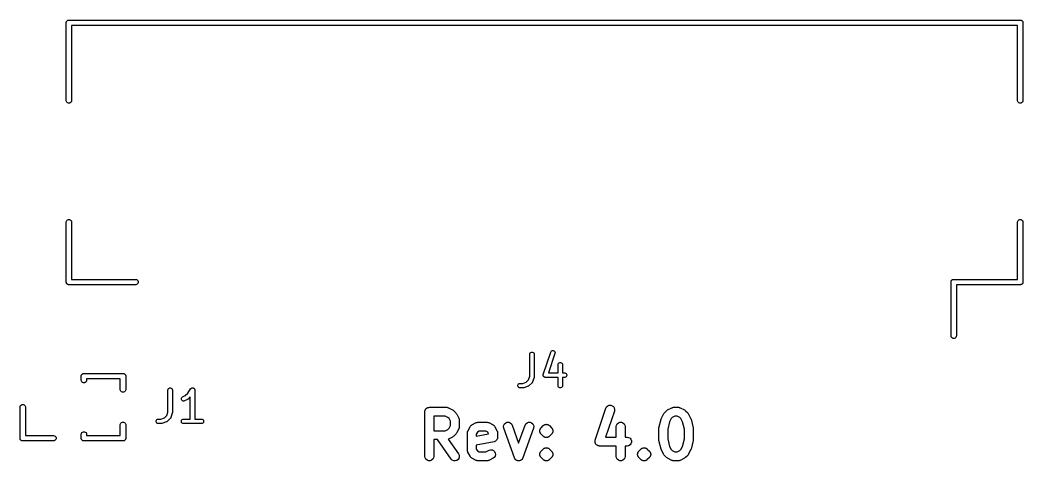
# Model space of a CAD drawing. Extents: x 144.2 to 168.9, y -90.9 to -63.4.
# Drawn here: x 145.25 to 167.71, y -73.3 to -63.44 of the extents above; entities that cross this region are included whole.
import ezdxf

# ---------------------------------------------------------------- set-up
doc = ezdxf.new("R2010")
doc.units = 0
doc.header["$MEASUREMENT"] = 0
doc.layers.add('BLACK', color=7, linetype='CONTINUOUS')

msp = doc.modelspace()

# ---------------------------------------------------------------- linework, layer by layer
at = {"layer": 'BLACK', "linetype": 'CONTINUOUS'}
for p, q in [((146.29, -63.4894), (146.292, -63.4844)), ((146.29, -63.4947), (146.29, -63.4894)), ((146.29, -63.4948), (146.29, -63.4947)), ((146.29, -65.2452), (146.29, -63.4948)), ((146.292, -63.4844), (146.293, -63.4792)), ((146.293, -63.4792), (146.295, -63.4745)), ((146.295, -63.4745), (146.297, -63.4695)), ((146.297, -63.4695), (146.301, -63.4655)), ((146.301, -63.4655), (146.303, -63.4608)), ((146.303, -63.4608), (146.307, -63.4574)), ((146.307, -63.4574), (146.311, -63.4533)), ((146.311, -63.4533), (146.315, -63.4507)), ((146.315, -63.4507), (146.32, -63.4472)), ((146.32, -63.4472), (146.325, -63.4454)), ((146.325, -63.4454), (146.329, -63.4427)), ((146.329, -63.4427), (146.334, -63.4418)), ((146.334, -63.4418), (146.339, -63.44)), ((146.339, -63.44), (146.345, -63.44)), ((146.345, -63.44), (146.345, -63.44)), ((146.345, -63.44), (167.655, -63.44)), ((167.655, -63.44), (167.661, -63.44)), ((167.655, -63.44), (167.655, -63.44)), ((167.661, -63.44), (167.666, -63.4418)), ((167.666, -63.4418), (167.671, -63.4427)), ((167.671, -63.4427), (167.675, -63.4454)), ((167.675, -63.4454), (167.68, -63.4472)), ((167.68, -63.4472), (167.685, -63.4507)), ((167.685, -63.4507), (167.689, -63.4533)), ((167.689, -63.4533), (167.693, -63.4574)), ((167.693, -63.4574), (167.697, -63.4608)), ((167.697, -63.4608), (167.699, -63.4655)), ((167.699, -63.4655), (167.703, -63.4695)), ((167.703, -63.4695), (167.705, -63.4745)), ((167.705, -63.4745), (167.707, -63.4792)), ((167.707, -63.4792), (167.708, -63.4844)), ((167.708, -63.4844), (167.71, -63.4894)), ((167.71, -63.4894), (167.71, -63.4947)), ((167.71, -63.4947), (167.71, -63.4948)), ((167.71, -63.4948), (167.71, -65.2452)), ((167.59, -63.56), (146.41, -63.56)), ((146.41, -63.56), (146.41, -65.2452)), ((167.59, -65.2452), (167.59, -63.56)), ((146.293, -65.2608), (146.29, -65.2452)), ((146.303, -65.2792), (146.293, -65.2608)), ((146.32, -65.2928), (146.303, -65.2792)), ((146.339, -65.3), (146.32, -65.2928)), ((146.361, -65.3), (146.339, -65.3)), ((146.38, -65.2928), (146.361, -65.3)), ((146.397, -65.2792), (146.38, -65.2928)), ((146.407, -65.2608), (146.397, -65.2792)), ((146.41, -65.2452), (146.407, -65.2608)), ((167.593, -65.2608), (167.59, -65.2452)), ((167.603, -65.2792), (167.593, -65.2608)), ((167.62, -65.2928), (167.603, -65.2792)), ((167.639, -65.3), (167.62, -65.2928)), ((167.661, -65.3), (167.639, -65.3)), ((167.68, -65.2928), (167.661, -65.3)), ((167.697, -65.2792), (167.68, -65.2928)), ((167.707, -65.2608), (167.697, -65.2792)), ((167.71, -65.2452), (167.707, -65.2608)), ((146.29, -67.9548), (146.293, -67.9392)), ((146.29, -69.3052), (146.29, -67.9548)), ((146.293, -67.9392), (146.303, -67.9208)), ((146.303, -67.9208), (146.32, -67.9072)), ((146.32, -67.9072), (146.339, -67.9)), ((146.339, -67.9), (146.361, -67.9)), ((146.361, -67.9), (146.38, -67.9072)), ((146.38, -67.9072), (146.397, -67.9208)), ((146.397, -67.9208), (146.407, -67.9392)), ((146.407, -67.9392), (146.41, -67.9548)), ((146.41, -67.9548), (146.41, -69.24)), ((167.59, -67.9548), (167.593, -67.9392)), ((167.59, -69.24), (167.59, -67.9548)), ((167.593, -67.9392), (167.603, -67.9208)), ((167.603, -67.9208), (167.62, -67.9072)), ((167.62, -67.9072), (167.639, -67.9)), ((167.639, -67.9), (167.661, -67.9)), ((167.661, -67.9), (167.68, -67.9072)), ((167.68, -67.9072), (167.697, -67.9208)), ((167.697, -67.9208), (167.707, -67.9392)), ((167.707, -67.9392), (167.71, -67.9548)), ((167.71, -67.9548), (167.71, -69.3052)), ((146.29, -69.3053), (146.29, -69.3052)), ((146.29, -69.3106), (146.29, -69.3053)), ((146.292, -69.3156), (146.29, -69.3106)), ((146.293, -69.3208), (146.292, -69.3156)), ((146.295, -69.3255), (146.293, -69.3208)), ((146.297, -69.3305), (146.295, -69.3255)), ((146.301, -69.3345), (146.297, -69.3305)), ((146.303, -69.3392), (146.301, -69.3345)), ((146.307, -69.3426), (146.303, -69.3392)), ((146.311, -69.3467), (146.307, -69.3426)), ((146.315, -69.3493), (146.311, -69.3467)), ((146.32, -69.3528), (146.315, -69.3493)), ((146.325, -69.3546), (146.32, -69.3528)), ((146.329, -69.3573), (146.325, -69.3546)), ((146.334, -69.3582), (146.329, -69.3573)), ((146.339, -69.36), (146.334, -69.3582)), ((146.345, -69.36), (146.339, -69.36)), ((147.845, -69.36), (146.345, -69.36)), ((146.345, -69.36), (146.345, -69.36)), ((146.41, -69.24), (147.845, -69.24)), ((147.845, -69.24), (147.861, -69.2427)), ((147.861, -69.3573), (147.845, -69.36)), ((147.861, -69.2427), (147.879, -69.2533)), ((147.879, -69.3467), (147.861, -69.3573)), ((147.879, -69.2533), (147.893, -69.2695)), ((147.893, -69.3305), (147.879, -69.3467)), ((147.893, -69.2695), (147.9, -69.2894)), ((147.9, -69.3106), (147.893, -69.3305)), ((147.9, -69.2894), (147.9, -69.3106)), ((166.1, -69.2894), (166.102, -69.2844)), ((166.1, -69.2947), (166.1, -69.2894)), ((166.1, -69.2948), (166.1, -69.2947)), ((166.1, -70.5052), (166.1, -69.2948)), ((166.102, -69.2844), (166.103, -69.2792)), ((166.103, -69.2792), (166.105, -69.2745)), ((166.105, -69.2745), (166.107, -69.2695)), ((166.107, -69.2695), (166.111, -69.2655)), ((166.111, -69.2655), (166.113, -69.2608)), ((166.113, -69.2608), (166.117, -69.2574)), ((166.117, -69.2574), (166.121, -69.2533)), ((166.121, -69.2533), (166.125, -69.2507)), ((166.125, -69.2507), (166.13, -69.2472)), ((166.13, -69.2472), (166.135, -69.2454)), ((166.135, -69.2454), (166.139, -69.2427)), ((166.139, -69.2427), (166.144, -69.2418)), ((166.144, -69.2418), (166.149, -69.24)), ((166.149, -69.24), (166.155, -69.24)), ((166.155, -69.24), (166.155, -69.24)), ((166.155, -69.24), (167.59, -69.24)), ((167.655, -69.36), (166.22, -69.36)), ((166.22, -69.36), (166.22, -70.5052)), ((167.661, -69.36), (167.655, -69.36)), ((167.655, -69.36), (167.655, -69.36)), ((167.666, -69.3582), (167.661, -69.36)), ((167.671, -69.3573), (167.666, -69.3582)), ((167.675, -69.3546), (167.671, -69.3573)), ((167.68, -69.3528), (167.675, -69.3546)), ((167.685, -69.3493), (167.68, -69.3528)), ((167.689, -69.3467), (167.685, -69.3493)), ((167.693, -69.3426), (167.689, -69.3467)), ((167.697, -69.3392), (167.693, -69.3426)), ((167.699, -69.3345), (167.697, -69.3392)), ((167.703, -69.3305), (167.699, -69.3345)), ((167.705, -69.3255), (167.703, -69.3305)), ((167.707, -69.3208), (167.705, -69.3255)), ((167.708, -69.3156), (167.707, -69.3208)), ((167.71, -69.3106), (167.708, -69.3156)), ((167.71, -69.3052), (167.71, -69.3053)), ((167.71, -69.3053), (167.71, -69.3106)), ((166.103, -70.5208), (166.1, -70.5052)), ((166.22, -70.5052), (166.217, -70.5208)), ((166.113, -70.5392), (166.103, -70.5208)), ((166.13, -70.5528), (166.113, -70.5392)), ((166.149, -70.56), (166.13, -70.5528)), ((166.171, -70.56), (166.149, -70.56)), ((166.19, -70.5528), (166.171, -70.56)), ((166.207, -70.5392), (166.19, -70.5528)), ((166.217, -70.5208), (166.207, -70.5392)), ((156.667, -70.9167), (156.67, -70.8996)), ((156.667, -71.4086), (156.667, -70.9167)), ((156.67, -70.8996), (156.678, -70.8845)), ((156.678, -70.8845), (156.692, -70.8734)), ((156.692, -70.8734), (156.708, -70.8674)), ((156.708, -70.8674), (156.725, -70.8674)), ((156.725, -70.8674), (156.742, -70.8734)), ((156.742, -70.8734), (156.755, -70.8845)), ((156.755, -70.8845), (156.764, -70.8996)), ((156.764, -70.8996), (156.767, -70.9167)), ((156.767, -70.9167), (156.767, -71.4167)), ((156.969, -71.3675), (157.136, -70.8675)), ((157.231, -70.8991), (157.086, -71.3333)), ((157.136, -70.8675), (157.144, -70.8523)), ((157.144, -70.8523), (157.157, -70.8407)), ((157.157, -70.8407), (157.173, -70.8343)), ((157.173, -70.8343), (157.191, -70.8339)), ((157.191, -70.8339), (157.207, -70.8394)), ((157.207, -70.8394), (157.221, -70.8502)), ((157.221, -70.8502), (157.23, -70.865)), ((157.23, -70.865), (157.233, -70.882)), ((157.233, -70.882), (157.231, -70.8991)), ((157.3, -71.15), (157.303, -71.1329)), ((157.3, -71.3333), (157.3, -71.15)), ((157.303, -71.1329), (157.312, -71.1179)), ((157.312, -71.1179), (157.325, -71.1067)), ((157.325, -71.1067), (157.341, -71.1008)), ((157.341, -71.1008), (157.359, -71.1008)), ((157.359, -71.1008), (157.375, -71.1067)), ((157.375, -71.1067), (157.388, -71.1179)), ((157.388, -71.1179), (157.397, -71.1329)), ((157.397, -71.1329), (157.4, -71.15)), ((157.4, -71.15), (157.4, -71.3333)), ((146.625, -71.3944), (146.627, -71.3894)), ((146.625, -71.3998), (146.625, -71.3944)), ((146.625, -71.497), (146.625, -71.3998)), ((146.627, -71.3894), (146.628, -71.3842)), ((146.628, -71.3842), (146.63, -71.3796)), ((146.63, -71.3796), (146.632, -71.3745)), ((146.632, -71.3745), (146.636, -71.3704)), ((146.636, -71.3704), (146.638, -71.3658)), ((146.638, -71.3658), (146.642, -71.3624)), ((146.642, -71.3624), (146.646, -71.3583)), ((146.646, -71.3583), (146.65, -71.3557)), ((146.65, -71.3557), (146.655, -71.3522)), ((146.655, -71.3522), (146.66, -71.3504)), ((146.66, -71.3504), (146.664, -71.3477)), ((146.664, -71.3477), (146.669, -71.3468)), ((146.669, -71.3468), (146.674, -71.345)), ((146.674, -71.345), (146.68, -71.345)), ((146.68, -71.345), (146.68, -71.345)), ((146.68, -71.345), (147.565, -71.345)), ((147.565, -71.345), (147.571, -71.345)), ((147.565, -71.345), (147.565, -71.345)), ((147.571, -71.345), (147.576, -71.3468)), ((147.576, -71.3468), (147.581, -71.3477)), ((147.581, -71.3477), (147.585, -71.3504)), ((147.585, -71.3504), (147.59, -71.3522)), ((147.59, -71.3522), (147.595, -71.3557)), ((147.595, -71.3557), (147.599, -71.3583)), ((147.599, -71.3583), (147.603, -71.3624)), ((147.603, -71.3624), (147.607, -71.3658)), ((147.607, -71.3658), (147.609, -71.3705)), ((147.609, -71.3705), (147.613, -71.3745)), ((147.613, -71.3745), (147.615, -71.3795)), ((147.615, -71.3795), (147.617, -71.3842)), ((147.617, -71.3842), (147.618, -71.3894)), ((147.618, -71.3894), (147.62, -71.3944)), ((147.62, -71.3944), (147.62, -71.3997)), ((147.62, -71.3997), (147.62, -71.3998)), ((147.62, -71.3998), (147.62, -71.7108)), ((156.967, -71.3747), (156.969, -71.3712)), ((156.967, -71.3797), (156.967, -71.3747)), ((156.967, -71.3847), (156.967, -71.3797)), ((156.967, -71.3883), (156.967, -71.3847)), ((156.967, -71.392), (156.967, -71.3883)), ((156.969, -71.3968), (156.967, -71.392)), ((156.969, -71.3712), (156.969, -71.3675)), ((156.97, -71.4017), (156.969, -71.3968)), ((156.972, -71.4049), (156.97, -71.4017)), ((156.973, -71.4083), (156.972, -71.4049)), ((157.086, -71.3333), (157.3, -71.3333)), ((157.4, -71.3333), (157.45, -71.3333)), ((157.45, -71.3333), (157.467, -71.3363)), ((157.467, -71.3363), (157.482, -71.345)), ((157.482, -71.345), (157.493, -71.3583)), ((157.493, -71.3583), (157.499, -71.3747)), ((157.499, -71.392), (157.493, -71.4083)), ((157.499, -71.3747), (157.499, -71.392)), ((146.628, -71.5126), (146.625, -71.497)), ((146.638, -71.5309), (146.628, -71.5126)), ((146.655, -71.5445), (146.638, -71.5309)), ((146.674, -71.5517), (146.655, -71.5445)), ((146.696, -71.5517), (146.674, -71.5517)), ((146.715, -71.5445), (146.696, -71.5517)), ((146.732, -71.5309), (146.715, -71.5445)), ((146.742, -71.5126), (146.732, -71.5309)), ((146.745, -71.497), (146.742, -71.5126)), ((147.5, -71.465), (146.745, -71.465)), ((146.745, -71.465), (146.745, -71.497)), ((147.5, -71.7108), (147.5, -71.465)), ((156.401, -71.608), (156.407, -71.5917)), ((156.401, -71.6253), (156.401, -71.608)), ((156.407, -71.6417), (156.401, -71.6253)), ((156.407, -71.5917), (156.418, -71.5784)), ((156.418, -71.5784), (156.433, -71.5697)), ((156.433, -71.5697), (156.45, -71.5667)), ((156.45, -71.5667), (156.509, -71.5667)), ((156.509, -71.5667), (156.59, -71.5396)), ((156.632, -71.6308), (156.532, -71.6641)), ((156.59, -71.5396), (156.64, -71.4897)), ((156.635, -71.6294), (156.632, -71.6308)), ((156.638, -71.6286), (156.635, -71.6294)), ((156.643, -71.6253), (156.638, -71.6286)), ((156.64, -71.4897), (156.667, -71.4086)), ((156.648, -71.6225), (156.643, -71.6253)), ((156.65, -71.6203), (156.648, -71.6225)), ((156.652, -71.6187), (156.65, -71.6203)), ((156.719, -71.552), (156.652, -71.6187)), ((156.72, -71.5497), (156.719, -71.552)), ((156.722, -71.5477), (156.72, -71.5497)), ((156.725, -71.5426), (156.722, -71.5477)), ((156.729, -71.5378), (156.725, -71.5426)), ((156.731, -71.5325), (156.729, -71.535)), ((156.729, -71.535), (156.729, -71.5378)), ((156.764, -71.4325), (156.731, -71.5325)), ((156.765, -71.4246), (156.764, -71.4325)), ((156.767, -71.4167), (156.765, -71.4246)), ((156.977, -71.4122), (156.973, -71.4083)), ((156.979, -71.4165), (156.977, -71.4122)), ((156.982, -71.4188), (156.979, -71.4165)), ((156.985, -71.4216), (156.982, -71.4188)), ((156.989, -71.4242), (156.985, -71.4216)), ((156.993, -71.4273), (156.989, -71.4242)), ((156.996, -71.4285), (156.993, -71.4273)), ((157, -71.4303), (156.996, -71.4285)), ((157.005, -71.4312), (157, -71.4303)), ((157.009, -71.4328), (157.005, -71.4312)), ((157.013, -71.4327), (157.009, -71.4328)), ((157.017, -71.4333), (157.013, -71.4327)), ((157.3, -71.4333), (157.017, -71.4333)), ((157.3, -71.6167), (157.3, -71.4333)), ((157.303, -71.6338), (157.3, -71.6167)), ((157.4, -71.6167), (157.397, -71.6338)), ((157.45, -71.4333), (157.4, -71.4333)), ((157.4, -71.4333), (157.4, -71.6167)), ((157.467, -71.4303), (157.45, -71.4333)), ((157.482, -71.4216), (157.467, -71.4303)), ((157.493, -71.4083), (157.482, -71.4216)), ((147.503, -71.7263), (147.5, -71.7108)), ((147.513, -71.7447), (147.503, -71.7263)), ((147.53, -71.7583), (147.513, -71.7447)), ((147.549, -71.7655), (147.53, -71.7583)), ((147.571, -71.7655), (147.549, -71.7655)), ((147.59, -71.7583), (147.571, -71.7655)), ((147.607, -71.7447), (147.59, -71.7583)), ((147.617, -71.7263), (147.607, -71.7447)), ((147.62, -71.7108), (147.617, -71.7263)), ((148.567, -71.7167), (148.57, -71.6996)), ((148.567, -72.2086), (148.567, -71.7167)), ((148.57, -71.6996), (148.578, -71.6845)), ((148.578, -71.6845), (148.592, -71.6734)), ((148.592, -71.6734), (148.608, -71.6674)), ((148.608, -71.6674), (148.625, -71.6674)), ((148.625, -71.6674), (148.642, -71.6734)), ((148.642, -71.6734), (148.655, -71.6845)), ((148.655, -71.6845), (148.664, -71.6996)), ((148.664, -71.6996), (148.667, -71.7167)), ((148.667, -71.7167), (148.667, -72.2167)), ((148.894, -71.8719), (148.954, -71.8422)), ((148.954, -71.8422), (149.011, -71.7848)), ((149.011, -71.7848), (149.075, -71.6889)), ((149.075, -71.6889), (149.077, -71.6869)), ((149.077, -71.6869), (149.078, -71.6845)), ((149.078, -71.6845), (149.083, -71.6807)), ((149.083, -71.6807), (149.087, -71.6764)), ((149.087, -71.6764), (149.09, -71.6751)), ((149.09, -71.6751), (149.092, -71.6734)), ((149.092, -71.6734), (149.097, -71.6713)), ((149.097, -71.6713), (149.103, -71.6687)), ((149.103, -71.6687), (149.105, -71.6684)), ((149.105, -71.6684), (149.108, -71.6674)), ((149.108, -71.6674), (149.114, -71.6674)), ((149.114, -71.6674), (149.12, -71.6668)), ((149.12, -71.6668), (149.123, -71.6674)), ((149.123, -71.6674), (149.125, -71.6674)), ((149.125, -71.6674), (149.131, -71.6695)), ((149.131, -71.6695), (149.137, -71.6709)), ((149.137, -71.6709), (149.139, -71.6724)), ((149.139, -71.6724), (149.142, -71.6734)), ((149.142, -71.6734), (149.146, -71.6772)), ((149.146, -71.6772), (149.151, -71.6805)), ((149.151, -71.6805), (149.153, -71.6827)), ((149.153, -71.6827), (149.155, -71.6845)), ((149.155, -71.6845), (149.158, -71.6897)), ((149.158, -71.6897), (149.161, -71.6945)), ((149.161, -71.6945), (149.162, -71.6972)), ((149.162, -71.6972), (149.164, -71.6996)), ((149.164, -71.6996), (149.165, -71.7054)), ((149.165, -71.7054), (149.166, -71.7112)), ((149.166, -71.7112), (149.166, -71.7139)), ((149.166, -71.7139), (149.167, -71.7167)), ((149.167, -71.7167), (149.167, -72.3667)), ((156.418, -71.655), (156.407, -71.6417)), ((156.433, -71.6637), (156.418, -71.655)), ((156.45, -71.6667), (156.433, -71.6637)), ((156.517, -71.6667), (156.45, -71.6667)), ((156.525, -71.6653), (156.517, -71.6667)), ((156.532, -71.6641), (156.525, -71.6653)), ((157.312, -71.6488), (157.303, -71.6338)), ((157.325, -71.66), (157.312, -71.6488)), ((157.341, -71.6659), (157.325, -71.66)), ((157.359, -71.6659), (157.341, -71.6659)), ((157.375, -71.66), (157.359, -71.6659)), ((157.388, -71.6488), (157.375, -71.66)), ((157.397, -71.6338), (157.388, -71.6488)), ((145.255, -72.0948), (145.258, -72.0792)), ((145.258, -72.0792), (145.268, -72.0608)), ((145.268, -72.0608), (145.285, -72.0472)), ((145.285, -72.0472), (145.304, -72.04)), ((145.304, -72.04), (145.326, -72.04)), ((145.326, -72.04), (145.345, -72.0472)), ((145.345, -72.0472), (145.362, -72.0608)), ((145.362, -72.0608), (145.372, -72.0792)), ((145.372, -72.0792), (145.375, -72.0948)), ((148.867, -71.9137), (148.871, -71.8968)), ((148.869, -71.9309), (148.867, -71.9137)), ((148.877, -71.9465), (148.869, -71.9309)), ((148.871, -71.8968), (148.88, -71.8823)), ((148.889, -71.9584), (148.877, -71.9465)), ((148.88, -71.8823), (148.894, -71.8719)), ((148.905, -71.9653), (148.889, -71.9584)), ((148.922, -71.9663), (148.905, -71.9653)), ((148.939, -71.9614), (148.922, -71.9663)), ((149.006, -71.9281), (148.939, -71.9614)), ((149.012, -71.9233), (149.006, -71.9281)), ((149.019, -71.9187), (149.012, -71.9233)), ((149.067, -71.8707), (149.019, -71.9187)), ((149.067, -72.3667), (149.067, -71.8707)), ((158.388, -72.0926), (158.414, -72.0696)), ((158.414, -72.0696), (158.447, -72.0568)), ((158.447, -72.0568), (158.481, -72.0558)), ((158.481, -72.0558), (158.514, -72.0668)), ((158.514, -72.0668), (158.541, -72.0884)), ((145.255, -72.8002), (145.255, -72.0948)), ((145.375, -72.0948), (145.375, -72.735)), ((148.49, -72.3396), (148.54, -72.2897)), ((148.54, -72.2897), (148.567, -72.2086)), ((148.664, -72.2325), (148.631, -72.3325)), ((148.665, -72.2246), (148.664, -72.2325)), ((148.667, -72.2167), (148.665, -72.2246)), ((154.319, -72.2024), (154.321, -72.1938)), ((154.319, -73.2024), (154.319, -72.2024)), ((154.321, -72.185), (154.324, -72.1768)), ((154.321, -72.1938), (154.321, -72.185)), ((154.324, -72.1768), (154.325, -72.1682)), ((154.325, -72.1682), (154.329, -72.1606)), ((154.329, -72.1606), (154.332, -72.1524)), ((154.332, -72.1524), (154.338, -72.1457)), ((154.338, -72.1457), (154.342, -72.1381)), ((154.342, -72.1381), (154.349, -72.1325)), ((154.349, -72.1325), (154.355, -72.1258)), ((154.355, -72.1258), (154.362, -72.1214)), ((154.362, -72.1214), (154.369, -72.1158)), ((154.369, -72.1158), (154.377, -72.1128)), ((154.377, -72.1128), (154.385, -72.1084)), ((154.385, -72.1084), (154.393, -72.1069)), ((154.393, -72.1069), (154.402, -72.1039)), ((154.402, -72.1039), (154.41, -72.1039)), ((154.41, -72.1039), (154.419, -72.1024)), ((154.419, -72.1024), (154.8, -72.1024)), ((154.519, -72.3024), (154.519, -72.6262)), ((154.776, -72.3024), (154.519, -72.3024)), ((154.836, -72.3322), (154.776, -72.3024)), ((154.8, -72.1024), (154.806, -72.1034)), ((154.806, -72.1034), (154.811, -72.103)), ((154.811, -72.103), (154.823, -72.1064)), ((154.823, -72.1064), (154.834, -72.1084)), ((154.834, -72.1084), (154.839, -72.1113)), ((154.839, -72.1113), (154.845, -72.1129)), ((154.845, -72.1129), (154.94, -72.1606)), ((154.94, -72.1606), (154.953, -72.1701)), ((154.953, -72.1701), (154.966, -72.1793)), ((154.966, -72.1793), (155.014, -72.2269)), ((155.014, -72.2269), (155.023, -72.24)), ((155.023, -72.24), (155.032, -72.2529)), ((155.032, -72.2529), (155.08, -72.3481)), ((158.134, -72.8374), (158.372, -72.1231)), ((158.562, -72.1864), (158.367, -72.769)), ((158.372, -72.1231), (158.388, -72.0926)), ((158.541, -72.0884), (158.56, -72.118)), ((158.56, -72.118), (158.567, -72.152)), ((158.567, -72.152), (158.562, -72.1864)), ((159.615, -72.3481), (159.663, -72.2529)), ((159.663, -72.2529), (159.672, -72.24)), ((159.672, -72.24), (159.682, -72.2269)), ((159.682, -72.2269), (159.729, -72.1793)), ((159.729, -72.1793), (159.742, -72.1701)), ((159.742, -72.1701), (159.755, -72.1606)), ((159.755, -72.1606), (159.851, -72.1129)), ((159.851, -72.1129), (159.856, -72.1113)), ((159.856, -72.1113), (159.861, -72.1084)), ((159.919, -72.3024), (159.859, -72.3322)), ((159.861, -72.1084), (159.873, -72.1064)), ((159.873, -72.1064), (159.884, -72.103)), ((159.884, -72.103), (159.89, -72.1034)), ((159.89, -72.1034), (159.895, -72.1024)), ((159.895, -72.1024), (159.99, -72.1024)), ((159.967, -72.3024), (159.919, -72.3024)), ((160.026, -72.3322), (159.967, -72.3024)), ((159.99, -72.1024), (159.996, -72.1034)), ((159.996, -72.1034), (160.002, -72.103)), ((160.002, -72.103), (160.013, -72.1064)), ((160.013, -72.1064), (160.025, -72.1084)), ((160.025, -72.1084), (160.03, -72.1113)), ((160.03, -72.1113), (160.035, -72.1129)), ((160.035, -72.1129), (160.13, -72.1606)), ((160.13, -72.1606), (160.143, -72.1701)), ((160.143, -72.1701), (160.156, -72.1793)), ((160.156, -72.1793), (160.204, -72.2269)), ((160.204, -72.2269), (160.213, -72.24)), ((160.213, -72.24), (160.223, -72.2529)), ((160.223, -72.2529), (160.27, -72.3481)), ((147.5, -72.4892), (147.503, -72.4737)), ((147.5, -72.735), (147.5, -72.4892)), ((147.503, -72.4737), (147.513, -72.4553)), ((147.513, -72.4553), (147.53, -72.4417)), ((147.53, -72.4417), (147.549, -72.4345)), ((147.549, -72.4345), (147.571, -72.4345)), ((147.571, -72.4345), (147.59, -72.4417)), ((147.59, -72.4417), (147.607, -72.4553)), ((147.607, -72.4553), (147.617, -72.4737)), ((147.617, -72.4737), (147.62, -72.4892)), ((147.62, -72.4892), (147.62, -72.8002)), ((148.301, -72.408), (148.307, -72.3917)), ((148.301, -72.4253), (148.301, -72.408)), ((148.307, -72.4417), (148.301, -72.4253)), ((148.307, -72.3917), (148.318, -72.3784)), ((148.318, -72.455), (148.307, -72.4417)), ((148.318, -72.3784), (148.333, -72.3697)), ((148.333, -72.4637), (148.318, -72.455)), ((148.333, -72.3697), (148.35, -72.3667)), ((148.35, -72.4667), (148.333, -72.4637)), ((148.35, -72.3667), (148.409, -72.3667)), ((148.417, -72.4667), (148.35, -72.4667)), ((148.409, -72.3667), (148.49, -72.3396)), ((148.425, -72.4653), (148.417, -72.4667)), ((148.432, -72.4641), (148.425, -72.4653)), ((148.532, -72.4308), (148.432, -72.4641)), ((148.535, -72.4294), (148.532, -72.4308)), ((148.538, -72.4286), (148.535, -72.4294)), ((148.543, -72.4253), (148.538, -72.4286)), ((148.548, -72.4225), (148.543, -72.4253)), ((148.55, -72.4203), (148.548, -72.4225)), ((148.552, -72.4187), (148.55, -72.4203)), ((148.619, -72.352), (148.552, -72.4187)), ((148.62, -72.3497), (148.619, -72.352)), ((148.622, -72.3477), (148.62, -72.3497)), ((148.625, -72.3426), (148.622, -72.3477)), ((148.629, -72.3378), (148.625, -72.3426)), ((148.631, -72.3325), (148.629, -72.335)), ((148.629, -72.335), (148.629, -72.3378)), ((148.867, -72.408), (148.873, -72.3917)), ((148.867, -72.4253), (148.867, -72.408)), ((148.873, -72.4417), (148.867, -72.4253)), ((148.873, -72.3917), (148.885, -72.3784)), ((148.885, -72.455), (148.873, -72.4417)), ((148.885, -72.3784), (148.9, -72.3697)), ((148.9, -72.4637), (148.885, -72.455)), ((148.9, -72.3697), (148.917, -72.3667)), ((148.917, -72.4667), (148.9, -72.4637)), ((148.917, -72.3667), (149.067, -72.3667)), ((149.317, -72.4667), (148.917, -72.4667)), ((149.167, -72.3667), (149.317, -72.3667)), ((149.317, -72.3667), (149.334, -72.3697)), ((149.334, -72.4637), (149.317, -72.4667)), ((149.334, -72.3697), (149.349, -72.3784)), ((149.349, -72.455), (149.334, -72.4637)), ((149.349, -72.3784), (149.36, -72.3917)), ((149.36, -72.4417), (149.349, -72.455)), ((149.36, -72.3917), (149.366, -72.408)), ((149.366, -72.4253), (149.36, -72.4417)), ((149.366, -72.408), (149.366, -72.4253)), ((154.861, -72.3569), (154.836, -72.3322)), ((154.89, -72.4165), (154.861, -72.3569)), ((154.861, -72.5717), (154.89, -72.5121)), ((154.89, -72.5121), (154.89, -72.4165)), ((155.08, -72.3481), (155.082, -72.3537)), ((155.082, -72.3537), (155.084, -72.3587)), ((155.084, -72.3587), (155.086, -72.3702)), ((155.086, -72.3702), (155.09, -72.3814)), ((155.09, -72.3814), (155.089, -72.3872)), ((155.089, -72.3872), (155.09, -72.3929)), ((155.09, -72.3929), (155.09, -72.5357)), ((155.33, -72.5386), (155.338, -72.5268)), ((155.338, -72.5268), (155.346, -72.5146)), ((155.346, -72.5146), (155.349, -72.5129)), ((155.349, -72.5129), (155.35, -72.5107)), ((155.35, -72.5107), (155.363, -72.5026)), ((155.363, -72.5026), (155.374, -72.4939)), ((155.374, -72.4939), (155.47, -72.4463)), ((155.47, -72.4463), (155.475, -72.4446)), ((155.475, -72.4446), (155.48, -72.4417)), ((155.48, -72.4417), (155.492, -72.4397)), ((155.492, -72.4397), (155.503, -72.4364)), ((155.503, -72.4364), (155.509, -72.4367)), ((155.509, -72.4367), (155.514, -72.4357)), ((155.514, -72.4357), (155.705, -72.4357)), ((155.705, -72.4357), (155.71, -72.4367)), ((155.71, -72.4367), (155.716, -72.4364)), ((155.716, -72.4364), (155.727, -72.4397)), ((155.727, -72.4397), (155.739, -72.4417)), ((155.739, -72.4417), (155.744, -72.4446)), ((155.744, -72.4446), (155.749, -72.4463)), ((155.749, -72.4463), (155.845, -72.4939)), ((155.845, -72.4939), (155.857, -72.5026)), ((155.857, -72.5026), (155.869, -72.5107)), ((155.869, -72.5107), (155.87, -72.5129)), ((155.87, -72.5129), (155.873, -72.5146)), ((155.873, -72.5146), (155.881, -72.5268)), ((155.881, -72.5268), (155.889, -72.5386)), ((156.081, -72.5351), (156.087, -72.5009)), ((156.087, -72.5009), (156.105, -72.471)), ((156.105, -72.471), (156.131, -72.4488)), ((156.131, -72.4488), (156.164, -72.4371)), ((156.164, -72.4371), (156.199, -72.4373)), ((156.199, -72.4373), (156.231, -72.4494)), ((156.231, -72.4494), (156.258, -72.4719)), ((156.258, -72.4719), (156.275, -72.5021)), ((156.275, -72.5021), (156.419, -72.9051)), ((156.419, -72.9051), (156.563, -72.5021)), ((156.563, -72.5021), (156.58, -72.4719)), ((156.58, -72.4719), (156.607, -72.4494)), ((156.607, -72.4494), (156.639, -72.4373)), ((156.639, -72.4373), (156.674, -72.4371)), ((156.674, -72.4371), (156.707, -72.4488)), ((156.707, -72.4488), (156.733, -72.471)), ((156.733, -72.471), (156.751, -72.5009)), ((156.751, -72.5009), (156.757, -72.5351)), ((156.92, -72.5602), (156.967, -72.5126)), ((156.967, -72.5126), (156.975, -72.5076)), ((156.975, -72.5076), (156.981, -72.5014)), ((156.981, -72.5014), (156.985, -72.4996)), ((156.985, -72.4996), (156.988, -72.4967)), ((156.988, -72.4967), (156.992, -72.4952)), ((156.992, -72.4952), (156.996, -72.4927)), ((156.996, -72.4927), (157.004, -72.4904)), ((157.004, -72.4904), (157.012, -72.4867)), ((157.012, -72.4867), (157.017, -72.4864)), ((157.017, -72.4864), (157.021, -72.4849)), ((157.021, -72.4849), (157.025, -72.4849)), ((157.025, -72.4849), (157.029, -72.4837)), ((157.029, -72.4837), (157.038, -72.4845)), ((157.038, -72.4845), (157.047, -72.4837)), ((157.047, -72.4837), (157.051, -72.4849)), ((157.051, -72.4849), (157.055, -72.4849)), ((157.055, -72.4849), (157.06, -72.4864)), ((157.06, -72.4864), (157.064, -72.4867)), ((157.064, -72.4867), (157.072, -72.4904)), ((157.072, -72.4904), (157.08, -72.4927)), ((157.08, -72.4927), (157.084, -72.4952)), ((157.084, -72.4952), (157.088, -72.4967)), ((157.088, -72.4967), (157.091, -72.4996)), ((157.091, -72.4996), (157.095, -72.5014)), ((157.095, -72.5014), (157.102, -72.5076)), ((157.102, -72.5076), (157.109, -72.5126)), ((157.109, -72.5126), (157.156, -72.5602)), ((158.605, -72.5357), (158.611, -72.5015)), ((158.611, -72.5015), (158.628, -72.4714)), ((158.628, -72.4714), (158.655, -72.4491)), ((158.655, -72.4491), (158.687, -72.4372)), ((158.687, -72.4372), (158.722, -72.4372)), ((158.722, -72.4372), (158.755, -72.4491)), ((158.755, -72.4491), (158.781, -72.4714)), ((158.781, -72.4714), (158.799, -72.5015)), ((158.799, -72.5015), (158.805, -72.5357)), ((159.56, -72.5591), (159.608, -72.3686)), ((159.608, -72.3686), (159.612, -72.3586)), ((159.612, -72.3586), (159.615, -72.3481)), ((159.799, -72.4278), (159.757, -72.5956)), ((159.835, -72.3569), (159.799, -72.4278)), ((159.859, -72.3322), (159.835, -72.3569)), ((160.051, -72.3569), (160.026, -72.3322)), ((160.087, -72.4278), (160.051, -72.3569)), ((160.129, -72.5956), (160.087, -72.4278)), ((160.27, -72.3481), (160.274, -72.3586)), ((160.274, -72.3586), (160.278, -72.3686)), ((160.278, -72.3686), (160.326, -72.5591)), ((145.375, -72.735), (146.005, -72.735)), ((146.005, -72.735), (146.021, -72.7377)), ((146.021, -72.7377), (146.039, -72.7483)), ((146.039, -72.7483), (146.053, -72.7645)), ((146.625, -72.703), (146.628, -72.6874)), ((146.625, -72.8002), (146.625, -72.703)), ((146.628, -72.6874), (146.638, -72.6691)), ((146.638, -72.6691), (146.655, -72.6555)), ((146.655, -72.6555), (146.674, -72.6483)), ((146.674, -72.6483), (146.696, -72.6483)), ((146.696, -72.6483), (146.715, -72.6555)), ((146.715, -72.6555), (146.732, -72.6691)), ((146.732, -72.6691), (146.742, -72.6874)), ((146.742, -72.6874), (146.745, -72.703)), ((146.745, -72.703), (146.745, -72.735)), ((146.745, -72.735), (147.5, -72.735)), ((154.519, -72.6262), (154.776, -72.6262)), ((154.776, -72.6262), (154.836, -72.5964)), ((154.836, -72.5964), (154.861, -72.5717)), ((154.966, -72.7493), (154.953, -72.7585)), ((155.014, -72.7017), (154.966, -72.7493)), ((155.023, -72.6885), (155.014, -72.7017)), ((155.032, -72.6757), (155.023, -72.6885)), ((155.08, -72.5804), (155.032, -72.6757)), ((155.082, -72.5749), (155.08, -72.5804)), ((155.084, -72.5699), (155.082, -72.5749)), ((155.086, -72.5584), (155.084, -72.5699)), ((155.09, -72.5471), (155.086, -72.5584)), ((155.09, -72.5357), (155.089, -72.5414)), ((155.089, -72.5414), (155.09, -72.5471)), ((155.271, -72.6786), (155.272, -72.6729)), ((155.271, -73.0595), (155.271, -72.6786)), ((155.272, -72.6671), (155.275, -72.6559)), ((155.272, -72.6729), (155.272, -72.6671)), ((155.275, -72.6559), (155.277, -72.6444)), ((155.277, -72.6444), (155.28, -72.6394)), ((155.28, -72.6394), (155.282, -72.6338)), ((155.282, -72.6338), (155.33, -72.5386)), ((155.494, -72.6579), (155.471, -72.7022)), ((155.471, -72.7471), (155.743, -72.6928)), ((155.471, -72.7022), (155.471, -72.7471)), ((155.538, -72.6357), (155.494, -72.6579)), ((155.681, -72.6357), (155.538, -72.6357)), ((155.725, -72.6579), (155.681, -72.6357)), ((155.743, -72.6928), (155.725, -72.6579)), ((155.889, -72.5386), (155.937, -72.6338)), ((155.937, -72.6338), (155.939, -72.6394)), ((155.939, -72.6394), (155.942, -72.6444)), ((155.942, -72.6444), (155.944, -72.6559)), ((155.944, -72.6559), (155.947, -72.6671)), ((155.947, -72.6671), (155.947, -72.6729)), ((155.947, -72.6729), (155.948, -72.6786)), ((155.948, -72.6786), (155.948, -72.7738)), ((156.087, -72.5693), (156.081, -72.5351)), ((156.325, -73.236), (156.087, -72.5693)), ((156.751, -72.5693), (156.513, -73.236)), ((156.757, -72.5351), (156.751, -72.5693)), ((156.891, -72.6222), (156.893, -72.6138)), ((156.892, -72.631), (156.891, -72.6222)), ((156.891, -72.6397), (156.892, -72.631)), ((156.893, -72.6481), (156.891, -72.6397)), ((156.893, -72.6138), (156.894, -72.6051)), ((156.894, -72.6568), (156.893, -72.6481)), ((156.894, -72.6051), (156.898, -72.5971)), ((156.898, -72.6648), (156.894, -72.6568)), ((156.898, -72.5971), (156.9, -72.5887)), ((156.9, -72.6732), (156.898, -72.6648)), ((156.9, -72.5887), (156.905, -72.5815)), ((156.905, -72.6804), (156.9, -72.6732)), ((156.905, -72.5815), (156.909, -72.5736)), ((156.909, -72.6883), (156.905, -72.6804)), ((156.909, -72.5736), (156.915, -72.5674)), ((156.915, -72.6945), (156.909, -72.6883)), ((156.915, -72.5674), (156.92, -72.5602)), ((156.92, -72.7017), (156.915, -72.6945)), ((156.967, -72.7493), (156.92, -72.7017)), ((156.975, -72.7543), (156.967, -72.7493)), ((157.109, -72.7493), (157.102, -72.7543)), ((157.156, -72.7017), (157.109, -72.7493)), ((157.156, -72.5602), (157.161, -72.5674)), ((157.161, -72.6945), (157.156, -72.7017)), ((157.161, -72.5674), (157.168, -72.5736)), ((157.168, -72.6883), (157.161, -72.6945)), ((157.168, -72.5736), (157.171, -72.5815)), ((157.171, -72.6804), (157.168, -72.6883)), ((157.171, -72.5815), (157.176, -72.5887)), ((157.176, -72.6732), (157.171, -72.6804)), ((157.176, -72.5887), (157.179, -72.5971)), ((157.179, -72.6648), (157.176, -72.6732)), ((157.179, -72.5971), (157.182, -72.6051)), ((157.182, -72.6568), (157.179, -72.6648)), ((157.182, -72.6051), (157.183, -72.6138)), ((157.183, -72.6481), (157.182, -72.6568)), ((157.183, -72.6138), (157.185, -72.6222)), ((157.185, -72.6397), (157.183, -72.6481)), ((157.185, -72.6222), (157.185, -72.631)), ((157.185, -72.631), (157.185, -72.6397)), ((158.605, -72.769), (158.605, -72.5357)), ((158.805, -72.5357), (158.805, -72.769)), ((159.557, -72.5833), (159.559, -72.5713)), ((159.557, -72.8214), (159.557, -72.5833)), ((159.559, -72.5713), (159.56, -72.5591)), ((159.757, -72.5956), (159.757, -72.8091)), ((160.129, -72.8091), (160.129, -72.5956)), ((160.326, -72.5591), (160.326, -72.5713)), ((160.326, -72.5713), (160.329, -72.5833)), ((160.329, -72.5833), (160.329, -72.8214)), ((145.255, -72.8003), (145.255, -72.8002)), ((145.255, -72.8056), (145.255, -72.8003)), ((145.257, -72.8106), (145.255, -72.8056)), ((145.258, -72.8158), (145.257, -72.8106)), ((145.26, -72.8205), (145.258, -72.8158)), ((145.262, -72.8255), (145.26, -72.8205)), ((145.266, -72.8295), (145.262, -72.8255)), ((145.268, -72.8342), (145.266, -72.8295)), ((145.272, -72.8376), (145.268, -72.8342)), ((145.276, -72.8417), (145.272, -72.8376)), ((145.28, -72.8443), (145.276, -72.8417)), ((145.285, -72.8478), (145.28, -72.8443)), ((145.29, -72.8496), (145.285, -72.8478)), ((145.294, -72.8523), (145.29, -72.8496)), ((145.299, -72.8532), (145.294, -72.8523)), ((145.304, -72.855), (145.299, -72.8532)), ((145.31, -72.855), (145.304, -72.855)), ((146.005, -72.855), (145.31, -72.855)), ((145.31, -72.855), (145.31, -72.855)), ((146.021, -72.8523), (146.005, -72.855)), ((146.039, -72.8417), (146.021, -72.8523)), ((146.053, -72.8255), (146.039, -72.8417)), ((146.053, -72.7645), (146.06, -72.7844)), ((146.06, -72.8056), (146.053, -72.8255)), ((146.06, -72.7844), (146.06, -72.8056)), ((146.625, -72.8003), (146.625, -72.8002)), ((146.625, -72.8056), (146.625, -72.8003)), ((146.627, -72.8106), (146.625, -72.8056)), ((146.628, -72.8158), (146.627, -72.8106)), ((146.63, -72.8205), (146.628, -72.8158)), ((146.632, -72.8255), (146.63, -72.8205)), ((146.636, -72.8295), (146.632, -72.8255)), ((146.638, -72.8342), (146.636, -72.8295)), ((146.642, -72.8376), (146.638, -72.8342)), ((146.646, -72.8417), (146.642, -72.8376)), ((146.65, -72.8443), (146.646, -72.8417)), ((146.655, -72.8478), (146.65, -72.8443)), ((146.66, -72.8496), (146.655, -72.8478)), ((146.664, -72.8523), (146.66, -72.8496)), ((146.669, -72.8532), (146.664, -72.8523)), ((146.674, -72.855), (146.669, -72.8532)), ((146.68, -72.855), (146.674, -72.855)), ((147.565, -72.855), (146.68, -72.855)), ((146.68, -72.855), (146.68, -72.855)), ((147.571, -72.855), (147.565, -72.855)), ((147.565, -72.855), (147.565, -72.855)), ((147.576, -72.8532), (147.571, -72.855)), ((147.581, -72.8523), (147.576, -72.8532)), ((147.585, -72.8496), (147.581, -72.8523)), ((147.59, -72.8478), (147.585, -72.8496)), ((147.595, -72.8443), (147.59, -72.8478)), ((147.599, -72.8417), (147.595, -72.8443)), ((147.603, -72.8376), (147.599, -72.8417)), ((147.607, -72.8342), (147.603, -72.8376)), ((147.609, -72.8295), (147.607, -72.8342)), ((147.613, -72.8255), (147.609, -72.8295)), ((147.615, -72.8205), (147.613, -72.8255)), ((147.617, -72.8158), (147.615, -72.8205)), ((147.618, -72.8106), (147.617, -72.8158)), ((147.62, -72.8056), (147.618, -72.8106)), ((147.62, -72.8002), (147.62, -72.8003)), ((147.62, -72.8003), (147.62, -72.8056)), ((154.605, -72.8262), (154.519, -72.8262)), ((154.519, -72.8262), (154.519, -73.2024)), ((154.909, -73.2597), (154.605, -72.8262)), ((154.845, -72.8156), (154.842, -72.8163)), ((154.842, -72.8163), (155.072, -73.145)), ((154.94, -72.768), (154.845, -72.8156)), ((154.953, -72.7585), (154.94, -72.768)), ((155.867, -72.8719), (155.471, -72.951)), ((155.471, -72.951), (155.471, -73.0359)), ((155.882, -72.866), (155.867, -72.8719)), ((155.898, -72.8604), (155.882, -72.866)), ((155.899, -72.8597), (155.898, -72.8604)), ((155.9, -72.8592), (155.899, -72.8597)), ((155.912, -72.8485), (155.9, -72.8592)), ((155.924, -72.8381), (155.912, -72.8485)), ((155.925, -72.8371), (155.924, -72.8381)), ((155.926, -72.8363), (155.925, -72.8371)), ((155.933, -72.8221), (155.926, -72.8363)), ((155.942, -72.808), (155.933, -72.8221)), ((155.945, -72.7898), (155.942, -72.8059)), ((155.942, -72.8059), (155.942, -72.8069)), ((155.942, -72.8069), (155.942, -72.808)), ((155.948, -72.7738), (155.945, -72.7898)), ((156.981, -72.7605), (156.975, -72.7543)), ((156.985, -72.7623), (156.981, -72.7605)), ((156.988, -72.7652), (156.985, -72.7623)), ((156.992, -72.7667), (156.988, -72.7652)), ((156.996, -72.7692), (156.992, -72.7667)), ((157.004, -72.7715), (156.996, -72.7692)), ((157.012, -72.7752), (157.004, -72.7715)), ((157.017, -72.7755), (157.012, -72.7752)), ((157.021, -72.7771), (157.017, -72.7755)), ((157.025, -72.7771), (157.021, -72.7771)), ((157.029, -72.7782), (157.025, -72.7771)), ((157.038, -72.7774), (157.029, -72.7782)), ((157.047, -72.7782), (157.038, -72.7774)), ((157.051, -72.7771), (157.047, -72.7782)), ((157.055, -72.7771), (157.051, -72.7771)), ((157.06, -72.7755), (157.055, -72.7771)), ((157.064, -72.7752), (157.06, -72.7755)), ((157.072, -72.7715), (157.064, -72.7752)), ((157.08, -72.7692), (157.072, -72.7715)), ((157.084, -72.7667), (157.08, -72.7692)), ((157.088, -72.7652), (157.084, -72.7667)), ((157.091, -72.7623), (157.088, -72.7652)), ((157.095, -72.7605), (157.091, -72.7623)), ((157.102, -72.7543), (157.095, -72.7605)), ((158.129, -72.8718), (158.13, -72.8618)), ((158.13, -72.879), (158.129, -72.8718)), ((158.13, -72.8517), (158.133, -72.8447)), ((158.13, -72.8618), (158.13, -72.8517)), ((158.13, -72.8864), (158.13, -72.879)), ((158.134, -72.8959), (158.13, -72.8864)), ((158.133, -72.8447), (158.134, -72.8374)), ((158.136, -72.9058), (158.134, -72.8959)), ((158.139, -72.9121), (158.136, -72.9058)), ((158.142, -72.919), (158.139, -72.9121)), ((158.148, -72.9268), (158.142, -72.919)), ((158.154, -72.9354), (158.148, -72.9268)), ((158.16, -72.94), (158.154, -72.9354)), ((158.164, -72.9457), (158.16, -72.94)), ((158.173, -72.9507), (158.164, -72.9457)), ((158.181, -72.957), (158.173, -72.9507)), ((158.188, -72.9593), (158.181, -72.957)), ((158.194, -72.963), (158.188, -72.9593)), ((158.204, -72.9648), (158.194, -72.963)), ((158.214, -72.968), (158.204, -72.9648)), ((158.221, -72.9678), (158.214, -72.968)), ((158.229, -72.969), (158.221, -72.9678)), ((158.605, -72.969), (158.229, -72.969)), ((158.367, -72.769), (158.605, -72.769)), ((158.605, -73.2024), (158.605, -72.969)), ((158.805, -72.769), (158.848, -72.769)), ((158.848, -72.969), (158.805, -72.969)), ((158.805, -72.969), (158.805, -73.2024)), ((158.848, -72.769), (158.882, -72.7751)), ((158.882, -72.963), (158.848, -72.969)), ((158.882, -72.7751), (158.912, -72.7924)), ((158.912, -72.9457), (158.882, -72.963)), ((158.912, -72.7924), (158.934, -72.819)), ((158.934, -72.919), (158.912, -72.9457)), ((158.934, -72.819), (158.946, -72.8517)), ((158.946, -72.8864), (158.934, -72.919)), ((158.946, -72.8517), (158.946, -72.8864)), ((159.559, -72.8335), (159.557, -72.8214)), ((159.56, -72.8457), (159.559, -72.8335)), ((159.608, -73.0362), (159.56, -72.8457)), ((159.757, -72.8091), (159.799, -72.977)), ((159.799, -72.977), (159.835, -73.0479)), ((160.051, -73.0479), (160.087, -72.977)), ((160.087, -72.977), (160.129, -72.8091)), ((160.326, -72.8457), (160.278, -73.0362)), ((160.329, -72.8214), (160.326, -72.8335)), ((160.326, -72.8335), (160.326, -72.8457)), ((154.325, -73.2366), (154.319, -73.2024)), ((154.519, -73.2024), (154.513, -73.2366)), ((155.072, -73.145), (155.087, -73.1765)), ((155.087, -73.1765), (155.09, -73.2111)), ((155.272, -73.0652), (155.271, -73.0595)), ((155.272, -73.071), (155.272, -73.0652)), ((155.275, -73.0822), (155.272, -73.071)), ((155.277, -73.0937), (155.275, -73.0822)), ((155.28, -73.0987), (155.277, -73.0937)), ((155.282, -73.1042), (155.28, -73.0987)), ((155.33, -73.1995), (155.282, -73.1042)), ((155.338, -73.2113), (155.33, -73.1995)), ((155.471, -73.0359), (155.494, -73.0802)), ((155.494, -73.0802), (155.538, -73.1024)), ((155.538, -73.1024), (155.681, -73.1024)), ((155.681, -73.1024), (155.755, -73.0653)), ((155.755, -73.0653), (155.789, -73.0554)), ((155.789, -73.0554), (155.823, -73.0575)), ((155.823, -73.0575), (155.855, -73.0713)), ((155.855, -73.0713), (155.88, -73.0952)), ((155.892, -73.1945), (155.873, -73.2235)), ((155.88, -73.0952), (155.896, -73.1263)), ((155.9, -73.1608), (155.892, -73.1945)), ((155.896, -73.1263), (155.9, -73.1608)), ((156.891, -73.146), (156.893, -73.1376)), ((156.892, -73.1548), (156.891, -73.146)), ((156.891, -73.1635), (156.892, -73.1548)), ((156.893, -73.1719), (156.891, -73.1635)), ((156.893, -73.1376), (156.894, -73.1289)), ((156.894, -73.1806), (156.893, -73.1719)), ((156.894, -73.1289), (156.898, -73.1209)), ((156.898, -73.1886), (156.894, -73.1806)), ((156.898, -73.1209), (156.9, -73.1125)), ((156.9, -73.197), (156.898, -73.1886)), ((156.9, -73.1125), (156.905, -73.1053)), ((156.905, -73.2042), (156.9, -73.197)), ((156.905, -73.1053), (156.909, -73.0974)), ((156.909, -73.0974), (156.915, -73.0912)), ((156.915, -73.0912), (156.92, -73.084)), ((156.92, -73.084), (156.967, -73.0364)), ((156.967, -73.0364), (156.975, -73.0314)), ((156.975, -73.0314), (156.981, -73.0252)), ((156.981, -73.0252), (156.985, -73.0234)), ((156.985, -73.0234), (156.988, -73.0205)), ((156.988, -73.0205), (156.992, -73.019)), ((156.992, -73.019), (156.996, -73.0165)), ((156.996, -73.0165), (157.004, -73.0142)), ((157.004, -73.0142), (157.012, -73.0105)), ((157.012, -73.0105), (157.017, -73.0102)), ((157.017, -73.0102), (157.021, -73.0087)), ((157.021, -73.0087), (157.025, -73.0087)), ((157.025, -73.0087), (157.029, -73.0075)), ((157.029, -73.0075), (157.038, -73.0083)), ((157.038, -73.0083), (157.047, -73.0075)), ((157.047, -73.0075), (157.051, -73.0087)), ((157.051, -73.0087), (157.055, -73.0087)), ((157.055, -73.0087), (157.06, -73.0102)), ((157.06, -73.0102), (157.064, -73.0105)), ((157.064, -73.0105), (157.072, -73.0142)), ((157.072, -73.0142), (157.08, -73.0165)), ((157.08, -73.0165), (157.084, -73.019)), ((157.084, -73.019), (157.088, -73.0205)), ((157.088, -73.0205), (157.091, -73.0234)), ((157.091, -73.0234), (157.095, -73.0252)), ((157.095, -73.0252), (157.102, -73.0314)), ((157.102, -73.0314), (157.109, -73.0364)), ((157.109, -73.0364), (157.156, -73.084)), ((157.156, -73.084), (157.161, -73.0912)), ((157.161, -73.0912), (157.168, -73.0974)), ((157.168, -73.0974), (157.171, -73.1053)), ((157.171, -73.1053), (157.176, -73.1125)), ((157.176, -73.197), (157.171, -73.2042)), ((157.176, -73.1125), (157.179, -73.1209)), ((157.179, -73.1886), (157.176, -73.197)), ((157.179, -73.1209), (157.182, -73.1289)), ((157.182, -73.1806), (157.179, -73.1886)), ((157.182, -73.1289), (157.183, -73.1376)), ((157.183, -73.1719), (157.182, -73.1806)), ((157.183, -73.1376), (157.185, -73.146)), ((157.185, -73.1635), (157.183, -73.1719)), ((157.185, -73.146), (157.185, -73.1548)), ((157.185, -73.1548), (157.185, -73.1635)), ((158.611, -73.2366), (158.605, -73.2024)), ((158.805, -73.2024), (158.799, -73.2366)), ((159.081, -73.146), (159.084, -73.1376)), ((159.082, -73.1548), (159.081, -73.146)), ((159.081, -73.1635), (159.082, -73.1548)), ((159.084, -73.1719), (159.081, -73.1635)), ((159.084, -73.1289), (159.088, -73.1209)), ((159.084, -73.1376), (159.084, -73.1289)), ((159.084, -73.1806), (159.084, -73.1719)), ((159.088, -73.1886), (159.084, -73.1806)), ((159.088, -73.1209), (159.09, -73.1125)), ((159.09, -73.197), (159.088, -73.1886)), ((159.09, -73.1125), (159.095, -73.1053)), ((159.095, -73.2042), (159.09, -73.197)), ((159.095, -73.1053), (159.099, -73.0974)), ((159.099, -73.0974), (159.105, -73.0912)), ((159.105, -73.0912), (159.11, -73.084)), ((159.11, -73.084), (159.158, -73.0364)), ((159.158, -73.0364), (159.165, -73.0314)), ((159.165, -73.0314), (159.171, -73.0252)), ((159.171, -73.0252), (159.175, -73.0234)), ((159.175, -73.0234), (159.179, -73.0205)), ((159.179, -73.0205), (159.183, -73.019)), ((159.183, -73.019), (159.186, -73.0165)), ((159.186, -73.0165), (159.195, -73.0142)), ((159.195, -73.0142), (159.203, -73.0105)), ((159.203, -73.0105), (159.207, -73.0102)), ((159.207, -73.0102), (159.211, -73.0087)), ((159.211, -73.0087), (159.216, -73.0087)), ((159.216, -73.0087), (159.22, -73.0075)), ((159.22, -73.0075), (159.229, -73.0083)), ((159.229, -73.0083), (159.237, -73.0075)), ((159.237, -73.0075), (159.242, -73.0087)), ((159.242, -73.0087), (159.246, -73.0087)), ((159.246, -73.0087), (159.25, -73.0102)), ((159.25, -73.0102), (159.254, -73.0105)), ((159.254, -73.0105), (159.262, -73.0142)), ((159.262, -73.0142), (159.271, -73.0165)), ((159.271, -73.0165), (159.274, -73.019)), ((159.274, -73.019), (159.279, -73.0205)), ((159.279, -73.0205), (159.282, -73.0234)), ((159.282, -73.0234), (159.286, -73.0252)), ((159.286, -73.0252), (159.292, -73.0314)), ((159.292, -73.0314), (159.299, -73.0364)), ((159.299, -73.0364), (159.347, -73.084)), ((159.347, -73.084), (159.352, -73.0912)), ((159.352, -73.0912), (159.358, -73.0974)), ((159.358, -73.0974), (159.362, -73.1053)), ((159.362, -73.1053), (159.367, -73.1125)), ((159.367, -73.197), (159.362, -73.2042)), ((159.367, -73.1125), (159.369, -73.1209)), ((159.369, -73.1886), (159.367, -73.197)), ((159.369, -73.1209), (159.373, -73.1289)), ((159.373, -73.1806), (159.369, -73.1886)), ((159.373, -73.1289), (159.374, -73.1376)), ((159.374, -73.1719), (159.373, -73.1806)), ((159.374, -73.1376), (159.376, -73.146)), ((159.376, -73.1635), (159.374, -73.1719)), ((159.376, -73.146), (159.375, -73.1548)), ((159.375, -73.1548), (159.376, -73.1635)), ((159.612, -73.0461), (159.608, -73.0362)), ((159.615, -73.0566), (159.612, -73.0461)), ((159.663, -73.1519), (159.615, -73.0566)), ((159.672, -73.1647), (159.663, -73.1519)), ((159.682, -73.1779), (159.672, -73.1647)), ((159.729, -73.2255), (159.682, -73.1779)), ((159.835, -73.0479), (159.859, -73.0726)), ((159.859, -73.0726), (159.919, -73.1024)), ((159.919, -73.1024), (159.967, -73.1024)), ((159.967, -73.1024), (160.026, -73.0726)), ((160.026, -73.0726), (160.051, -73.0479)), ((160.204, -73.1779), (160.156, -73.2255)), ((160.213, -73.1647), (160.204, -73.1779)), ((160.223, -73.1519), (160.213, -73.1647)), ((160.27, -73.0566), (160.223, -73.1519)), ((160.274, -73.0461), (160.27, -73.0566)), ((160.278, -73.0362), (160.274, -73.0461)), ((154.342, -73.2667), (154.325, -73.2366)), ((154.369, -73.289), (154.342, -73.2667)), ((154.402, -73.3009), (154.369, -73.289)), ((154.436, -73.3009), (154.402, -73.3009)), ((154.469, -73.289), (154.436, -73.3009)), ((154.496, -73.2667), (154.469, -73.289)), ((154.513, -73.2366), (154.496, -73.2667)), ((154.933, -73.2843), (154.909, -73.2597)), ((154.965, -73.299), (154.933, -73.2843)), ((154.999, -73.302), (154.965, -73.299)), ((155.033, -73.293), (154.999, -73.302)), ((155.061, -73.2731), (155.033, -73.293)), ((155.081, -73.2447), (155.061, -73.2731)), ((155.09, -73.2111), (155.081, -73.2447)), ((155.346, -73.2235), (155.338, -73.2113)), ((155.349, -73.2252), (155.346, -73.2235)), ((155.35, -73.2274), (155.349, -73.2252)), ((155.363, -73.2355), (155.35, -73.2274)), ((155.374, -73.2442), (155.363, -73.2355)), ((155.47, -73.2918), (155.374, -73.2442)), ((155.475, -73.2935), (155.47, -73.2918)), ((155.48, -73.2963), (155.475, -73.2935)), ((155.492, -73.2984), (155.48, -73.2963)), ((155.503, -73.3017), (155.492, -73.2984)), ((155.509, -73.3014), (155.503, -73.3017)), ((155.514, -73.3024), (155.509, -73.3014)), ((155.705, -73.3024), (155.514, -73.3024)), ((155.71, -73.3014), (155.705, -73.3024)), ((155.716, -73.3017), (155.71, -73.3014)), ((155.727, -73.2984), (155.716, -73.3017)), ((155.739, -73.2963), (155.727, -73.2984)), ((155.744, -73.2935), (155.739, -73.2963)), ((155.749, -73.2918), (155.744, -73.2935)), ((155.845, -73.2442), (155.749, -73.2918)), ((155.873, -73.2235), (155.845, -73.2442)), ((156.325, -73.2365), (156.325, -73.236)), ((156.325, -73.2371), (156.325, -73.2365)), ((156.334, -73.2517), (156.325, -73.2371)), ((156.342, -73.2662), (156.334, -73.2517)), ((156.343, -73.2666), (156.342, -73.2662)), ((156.343, -73.2671), (156.343, -73.2666)), ((156.356, -73.2779), (156.343, -73.2671)), ((156.369, -73.2887), (156.356, -73.2779)), ((156.369, -73.2889), (156.369, -73.2887)), ((156.37, -73.2893), (156.369, -73.2889)), ((156.385, -73.2949), (156.37, -73.2893)), ((156.401, -73.3008), (156.385, -73.2949)), ((156.402, -73.3008), (156.401, -73.3008)), ((156.402, -73.301), (156.402, -73.3008)), ((156.419, -73.3009), (156.402, -73.301)), ((156.436, -73.301), (156.419, -73.3009)), ((156.437, -73.3008), (156.436, -73.3008)), ((156.436, -73.3008), (156.436, -73.301)), ((156.453, -73.2949), (156.437, -73.3008)), ((156.469, -73.2893), (156.453, -73.2949)), ((156.47, -73.2887), (156.469, -73.2889)), ((156.469, -73.2889), (156.469, -73.2893)), ((156.482, -73.2778), (156.47, -73.2887)), ((156.495, -73.2671), (156.482, -73.2778)), ((156.496, -73.2666), (156.495, -73.2671)), ((156.504, -73.2516), (156.496, -73.2662)), ((156.496, -73.2662), (156.496, -73.2666)), ((156.513, -73.2371), (156.504, -73.2516)), ((156.513, -73.236), (156.513, -73.2365)), ((156.513, -73.2365), (156.513, -73.2371)), ((156.909, -73.2121), (156.905, -73.2042)), ((156.915, -73.2183), (156.909, -73.2121)), ((156.92, -73.2255), (156.915, -73.2183)), ((156.967, -73.2731), (156.92, -73.2255)), ((156.975, -73.2781), (156.967, -73.2731)), ((156.981, -73.2843), (156.975, -73.2781)), ((156.985, -73.2862), (156.981, -73.2843)), ((156.988, -73.289), (156.985, -73.2862)), ((156.992, -73.2905), (156.988, -73.289)), ((156.996, -73.293), (156.992, -73.2905)), ((157.004, -73.2953), (156.996, -73.293)), ((157.012, -73.299), (157.004, -73.2953)), ((157.017, -73.2994), (157.012, -73.299)), ((157.021, -73.3009), (157.017, -73.2994)), ((157.025, -73.3009), (157.021, -73.3009)), ((157.029, -73.302), (157.025, -73.3009)), ((157.038, -73.3012), (157.029, -73.302)), ((157.047, -73.302), (157.038, -73.3012)), ((157.051, -73.3009), (157.047, -73.302)), ((157.055, -73.3009), (157.051, -73.3009)), ((157.06, -73.2994), (157.055, -73.3009)), ((157.064, -73.299), (157.06, -73.2994)), ((157.072, -73.2953), (157.064, -73.299)), ((157.08, -73.293), (157.072, -73.2953)), ((157.084, -73.2905), (157.08, -73.293)), ((157.088, -73.289), (157.084, -73.2905)), ((157.091, -73.2862), (157.088, -73.289)), ((157.095, -73.2843), (157.091, -73.2862)), ((157.102, -73.2781), (157.095, -73.2843)), ((157.109, -73.2731), (157.102, -73.2781)), ((157.156, -73.2255), (157.109, -73.2731)), ((157.161, -73.2183), (157.156, -73.2255)), ((157.168, -73.2121), (157.161, -73.2183)), ((157.171, -73.2042), (157.168, -73.2121)), ((158.628, -73.2667), (158.611, -73.2366)), ((158.655, -73.289), (158.628, -73.2667)), ((158.687, -73.3009), (158.655, -73.289)), ((158.722, -73.3009), (158.687, -73.3009)), ((158.755, -73.289), (158.722, -73.3009)), ((158.781, -73.2667), (158.755, -73.289)), ((158.799, -73.2366), (158.781, -73.2667)), ((159.099, -73.2121), (159.095, -73.2042)), ((159.105, -73.2183), (159.099, -73.2121)), ((159.11, -73.2255), (159.105, -73.2183)), ((159.158, -73.2731), (159.11, -73.2255)), ((159.165, -73.2781), (159.158, -73.2731)), ((159.171, -73.2843), (159.165, -73.2781)), ((159.175, -73.2862), (159.171, -73.2843)), ((159.179, -73.289), (159.175, -73.2862)), ((159.183, -73.2905), (159.179, -73.289)), ((159.186, -73.293), (159.183, -73.2905)), ((159.195, -73.2953), (159.186, -73.293)), ((159.203, -73.299), (159.195, -73.2953)), ((159.207, -73.2994), (159.203, -73.299)), ((159.211, -73.3009), (159.207, -73.2994)), ((159.216, -73.3009), (159.211, -73.3009)), ((159.22, -73.302), (159.216, -73.3009)), ((159.229, -73.3012), (159.22, -73.302)), ((159.237, -73.302), (159.229, -73.3012)), ((159.242, -73.3009), (159.237, -73.302)), ((159.246, -73.3009), (159.242, -73.3009)), ((159.25, -73.2994), (159.246, -73.3009)), ((159.254, -73.299), (159.25, -73.2994)), ((159.262, -73.2953), (159.254, -73.299)), ((159.271, -73.293), (159.262, -73.2953)), ((159.274, -73.2905), (159.271, -73.293)), ((159.279, -73.289), (159.274, -73.2905)), ((159.282, -73.2862), (159.279, -73.289)), ((159.286, -73.2843), (159.282, -73.2862)), ((159.292, -73.2781), (159.286, -73.2843)), ((159.299, -73.2731), (159.292, -73.2781)), ((159.347, -73.2255), (159.299, -73.2731)), ((159.352, -73.2183), (159.347, -73.2255)), ((159.358, -73.2121), (159.352, -73.2183)), ((159.362, -73.2042), (159.358, -73.2121)), ((159.742, -73.2347), (159.729, -73.2255)), ((159.755, -73.2442), (159.742, -73.2347)), ((159.851, -73.2918), (159.755, -73.2442)), ((159.856, -73.2935), (159.851, -73.2918)), ((159.861, -73.2963), (159.856, -73.2935)), ((159.873, -73.2984), (159.861, -73.2963)), ((159.884, -73.3017), (159.873, -73.2984)), ((159.89, -73.3014), (159.884, -73.3017)), ((159.895, -73.3024), (159.89, -73.3014)), ((159.99, -73.3024), (159.895, -73.3024)), ((159.996, -73.3014), (159.99, -73.3024)), ((160.002, -73.3017), (159.996, -73.3014)), ((160.013, -73.2984), (160.002, -73.3017)), ((160.025, -73.2963), (160.013, -73.2984)), ((160.03, -73.2935), (160.025, -73.2963)), ((160.035, -73.2918), (160.03, -73.2935)), ((160.13, -73.2442), (160.035, -73.2918)), ((160.143, -73.2347), (160.13, -73.2442)), ((160.156, -73.2255), (160.143, -73.2347))]:
    msp.add_line(p, q, dxfattribs=at)

doc.saveas('drawing.dxf')
